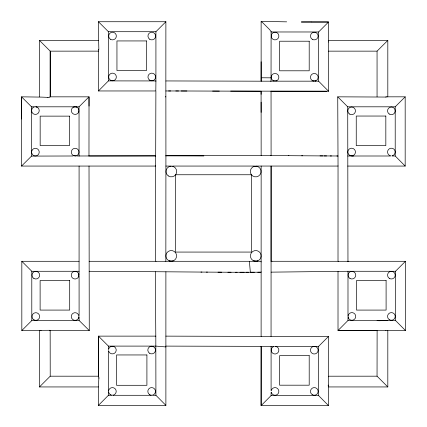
<?xml version="1.0" encoding="UTF-8"?>
<svg xmlns="http://www.w3.org/2000/svg" width="427" height="427" viewBox="0 0 427 427"><rect width="100%" height="100%" fill="white"/><g stroke="black" fill="none" stroke-linecap="round" stroke-linejoin="round"><path stroke-width="0.64" d="M21.547 119.016L21.547 96.833L41.302 97.11A19.941 11.134 2 0 0 41.761 97.126L47.584 97.356M31.523 153.01L31.523 156.09L73.102 155.994M31.523 151.163L31.539 111.735M31.539 109.275L31.539 106.809L21.537 96.822L21.547 166.066L155.647 166.06L155.658 165.633M98.445 386.942L39.465 386.942L39.465 330.53L21.825 330.53L21.825 261.297L79.08 261.297L79.091 166.066M49.025 97.308L50.205 96.838L50.21 51.144L39.455 40.384L98.445 40.394M89.019 106.077L89.024 96.838L50.205 96.838M49.852 330.381L50.162 330.509L50.221 376.192L98.445 376.203L98.445 336.129L155.796 336.129L155.807 336.684M155.684 156.357L155.679 155.796L88.368 155.972M155.919 81.157L155.919 31.705L165.895 21.718M165.884 346.105L165.884 271.796L155.327 271.716L155.796 336.156M165.201 261.303L165.847 261.297L165.916 155.764L261.639 155.476M261.121 61.755L261.11 81.194L165.852 80.938L165.884 21.729L98.445 21.729L98.658 42.22A20.266 9.837 88.6 0 1 98.69 42.684L98.829 48.667A17.075 13.765 88.5 0 1 98.845 49.265M271.033 346.377L261.159 346.361L261.116 405.634L328.555 405.634L328.411 386.045M261.116 336.327L261.735 336.407M261.484 81.194L261.143 81.189L261.132 22.236M261.132 271.668L261.116 336.401L165.884 336.134M261.132 271.492L261.137 262.098M261.137 261.954L261.132 255.938M261.132 255.346L261.148 166.055L256.515 166.055M271.086 31.603L271.092 35.308M273.728 81.173L271.044 81.178L271.092 36.637M270.499 336.407L271.06 336.401L271.092 166.05L338.04 166.066L338.013 261.297L271.092 261.281L271.092 166.05L261.159 166.055M338.035 166.066L338.04 165.462M385.682 330.333L338.013 330.53L348 320.453L347.989 317.805M347.989 315.809L347.989 271.273L351.731 271.273M348.758 261.297L347.909 261.297L405.453 261.297L405.453 330.53L387.812 330.53L387.812 386.942L377.046 376.182L377.116 330.514L338.013 330.53L338.013 271.375L271.097 272.143M155.684 156.501L155.658 165.356M155.647 166.034L155.348 261.297L89.158 261.297L89.019 166.06M76.075 106.809L79.043 106.809L89.029 96.822L88.976 155.962L155.679 155.972L155.887 90.962L98.445 90.962L98.445 51.133L98.792 49.948M155.919 81.311L155.818 90.561M203.871 155.972L165.911 155.775M79.08 271.198L79.075 261.367M98.818 378.669L98.429 386.942L98.445 405.356L165.884 405.356L165.884 346.11L261.094 346.361M165.857 81.039L165.916 155.972M89.158 261.308L89.264 330.53L50.194 330.525M261.127 272.202L257.759 272.234M271.092 31.982L318.59 31.977L318.59 81.173L315.291 81.173M385.319 97.052L337.736 96.833L347.722 106.819L347.962 261.297L338.83 261.303M31.635 109.846L31.625 111.298M31.635 151.388L31.625 152.839M78.915 111.335L78.926 109.883M78.862 275.901L78.867 274.454A3.838 3.838 0 0 0 73.086 271.892A3.838 3.838 0 0 0 72.782 278.217A3.838 3.838 0 0 0 78.787 276.216M78.862 317.272L78.936 316.53L78.627 318.03M271.257 35.302L271.252 36.754M328.4 41.424L328.55 40.485M271.097 31.529L269.624 29.612A12.431 1.324 45.7 0 0 269.229 29.217L262.984 22.973A11.497 1.228 45.7 0 0 262.408 22.401L261.137 21.35L261.116 22.007M31.865 109.088L31.561 110.593L31.838 112.023M31.865 150.63L31.561 152.135L31.838 153.565M78.685 112.093L78.99 110.593L78.712 109.163M78.627 276.659L78.936 275.159L78.659 273.728M271.492 34.544L271.188 36.044L271.465 37.475M328.326 376.779L328.342 385.031M328.395 376.555L328.555 376.198M98.44 51.133L50.215 51.149L50.215 96.833M98.434 90.967L108.426 80.884L108.415 31.705L98.429 21.718M98.434 405.367L108.426 395.285L108.415 392.221M271.092 392.493L271.092 395.567L261.105 405.645L261.137 346.361M50.21 376.203L39.455 386.953M311.694 22.007L328.555 22.007L328.555 40.394L387.812 40.394L377.073 51.128M21.537 166.076L31.534 156.079M318.579 31.993L328.571 21.991L301.286 21.991M21.809 330.541L31.811 320.544M395.199 106.819L405.191 96.822L387.812 96.833L387.812 40.394M328.571 405.645L318.579 395.557L318.59 346.377L328.571 336.391L271.081 336.401M395.477 271.284L405.463 261.287M39.487 330.541L40.48 330.381M387.801 96.822L386.777 96.982M73.722 107.033L75.894 106.83M276.456 80.852L274.278 81.055M315.724 80.852L313.551 81.055M253.681 166.53L256.195 166.167M173.261 260.876L170.741 261.239M257.764 260.876L255.245 261.239M312.863 346.607L315.035 346.404M275.73 81.066L273.52 80.826M315.003 81.066L312.794 80.826M75.862 155.903L73.652 155.663L75.152 155.967L76.582 155.69A3.838 3.838 0 0 0 78.21 149.813A3.838 3.838 0 0 0 72.099 149.813A3.838 3.838 0 0 0 73.743 155.7M254.689 166.236L256.723 166.242M172.246 261.169L170.213 261.164M74.447 106.819L76.652 107.06M313.583 346.393L315.793 346.633M41.109 330.338L41.323 330.327A24.323 11.315 -1.4 0 1 41.931 330.333L49.58 330.295M386.141 97.025L385.928 97.03A26.282 11.785 -1.4 0 1 385.319 97.036M255.191 166.162L257.785 166.573M171.745 261.239L169.151 260.833M256.248 261.239L254.722 261.164M338.024 271.375L347.962 271.273M271.044 81.178L270.515 81.189M165.863 261.297L170.448 261.297M288.876 155.684L270.537 155.545M260.379 272.212L246.011 272.271M254.391 272.25L250.345 272.266L249.384 261.308M301.483 21.991L311.464 21.969M270.472 81.189L261.687 81.194M76.668 155.983L79.555 155.983M88.234 155.972L79.764 155.983M108.415 31.705L155.919 31.705M108.415 80.895L155.919 80.938M276.37 81.173L313.311 81.173M165.863 90.962L170.693 90.962M326.596 91.239L230.66 91.106M271.092 91.234L328.555 91.239L328.32 42.871A24.921 11.993 -88.6 0 1 328.363 42.268M165.244 96.833L165.868 96.833M31.539 106.809L34.512 106.809M36.29 106.809L74.293 106.809M347.711 106.809L395.21 106.809L395.21 155.999L391.943 155.999M353.519 155.999L351.704 155.999M347.711 155.999L390.641 155.999M165.884 166.066L171.174 166.066M172.497 166.066L254.529 166.055M347.733 166.066L405.175 166.066L405.175 96.833M164.961 261.303L156.261 261.303M172.407 261.297L254.524 261.297M256.723 261.297L261.132 261.297M271.092 261.281L271.988 261.281M352.088 271.273L395.487 271.273L395.487 320.463L347.989 320.463M21.809 261.287L31.811 271.284L79.08 271.273L79.08 274.347M248.439 272.266L235.549 272.261M262.066 336.407L270.222 336.412M273.878 346.377L271.092 346.377L271.092 390.652M275.97 346.377L312.537 346.377M315.564 346.377L318.59 346.377M377.046 376.182L328.555 376.203L328.555 336.401M328.555 386.942L387.812 386.942M108.415 395.295L111.388 395.295M113.166 395.295L151.169 395.295M152.951 395.295L155.919 395.295L165.895 405.367M271.092 395.567L318.59 395.567M261.356 77.762L270.819 77.831M168.553 90.962L178.55 90.972M175.78 90.967L186.893 90.994M261.1 91.234L181.187 90.978M338.702 261.303L338.024 261.297M156.095 261.303L155.369 261.297M239.926 272.266L244.212 272.271M89.174 271.294L155.311 271.716M227.895 272.234L237.172 272.261M212.582 91.084L219.313 91.111M261.778 155.476L270.392 155.545M324.061 155.914L331.544 155.956M330.199 155.946L337.997 155.983L338.008 156.586M336.866 155.978L337.997 156.015L337.736 96.833M218.01 272.18L231.06 272.245M288.385 155.679L302.567 155.78M301.708 155.775L322.769 155.908M320.02 155.892L326.586 155.93M206.401 272.106L221.672 272.202M200.994 272.068L207.458 272.116M165.884 271.802L201.923 272.074M286.666 21.841L261.228 21.366M387.817 320.453L378.93 320.746L377.052 320.453M79.064 155.978L79.043 111.725M271.049 91.165L271.092 155.551M165.895 346.937L155.908 346.1L108.415 346.1L108.415 349.174M36.14 106.83L35.398 106.755L36.898 107.06M275.767 346.404L275.025 346.329L276.525 346.633M387.801 330.541L386.937 330.407A3.437 1.126 1.7 0 0 386.483 330.322M253.659 260.833L256.75 261.169A5.37 5.37 0 0 0 260.24 252.928A5.37 5.37 0 0 0 251.279 252.928A5.37 5.37 0 0 0 254.78 261.175M377.057 96.822L377.062 51.144L328.566 51.149M39.465 96.838L39.465 40.394M79.086 320.453L89.275 330.541M108.431 346.116L98.429 336.113L98.445 376.198M395.199 155.988L405.191 166.076M318.579 81.157L328.571 91.25M395.477 320.453L405.463 330.541M98.445 376.214L98.781 377.383M348.32 317.869L348.048 316.439L348.112 317.144M155.807 336.764L155.919 395.295M338.035 165.132L338.008 156.917M261.073 91.335L261.121 112.392M261.11 91.234L261.11 94.346M261.116 102.149L261.148 155.471M79.086 276.194L79.096 315.542M79.096 317.389L79.102 320.463L31.795 320.554L31.795 271.273M108.415 351.021L108.415 390.988M79.043 106.809L79.043 109.269M31.71 151.078A3.838 3.838 0 0 1 37.613 149.002A3.838 3.838 0 0 1 37.613 155.263A3.838 3.838 0 0 1 31.71 153.186M390.326 155.716A3.838 3.838 0 0 1 388.324 149.712A3.838 3.838 0 0 1 394.649 150.016A3.838 3.838 0 0 1 392.082 155.802M348.112 315.74A3.838 3.838 0 0 1 353.898 313.172A3.838 3.838 0 0 1 354.196 319.497A3.838 3.838 0 0 1 348.192 317.496M36.45 106.905A3.838 3.838 0 0 1 38.11 113.304A3.838 3.838 0 0 1 31.71 111.644M31.71 109.536A3.838 3.838 0 0 1 34.341 106.905M78.84 111.644A3.838 3.838 0 0 1 72.441 113.304A3.838 3.838 0 0 1 74.095 106.905M76.209 106.905A3.838 3.838 0 0 1 78.84 109.536M108.613 349.355A3.838 3.838 0 0 1 114.5 346.857A3.838 3.838 0 0 1 114.5 353.257A3.838 3.838 0 0 1 108.613 350.754M271.337 390.363A3.838 3.838 0 0 1 277.342 388.362A3.838 3.838 0 0 1 277.038 394.681A3.838 3.838 0 0 1 271.252 392.119M315.35 346.478A3.838 3.838 0 0 1 317.421 352.382A3.838 3.838 0 0 1 311.166 352.382A3.838 3.838 0 0 1 313.237 346.478M276.077 346.478A3.838 3.838 0 0 1 278.078 352.483A3.838 3.838 0 0 1 271.759 352.179A3.838 3.838 0 0 1 274.326 346.393M313.237 80.981A3.838 3.838 0 0 1 311.166 75.077A3.838 3.838 0 0 1 317.421 75.077A3.838 3.838 0 0 1 315.35 80.981M273.969 80.981A3.838 3.838 0 0 1 271.892 75.077A3.838 3.838 0 0 1 278.153 75.077A3.838 3.838 0 0 1 276.077 80.981M271.252 35.345A3.838 3.838 0 0 1 277.038 32.778A3.838 3.838 0 0 1 277.342 39.103A3.838 3.838 0 0 1 271.337 37.101M78.787 317.581A3.838 3.838 0 0 1 72.782 319.583A3.838 3.838 0 0 1 73.086 313.263A3.838 3.838 0 0 1 78.872 315.831M256.659 166.231A5.37 5.37 0 0 1 260.16 174.478A5.37 5.37 0 0 1 251.204 174.478A5.37 5.37 0 0 1 254.705 166.231M170.277 261.175A5.37 5.37 0 0 1 166.776 252.928A5.37 5.37 0 0 1 175.732 252.928A5.37 5.37 0 0 1 172.23 261.175M47.584 97.463A15.121 13.584 2.3 0 0 48.326 97.479A3.87 3.453 2.3 0 0 49.046 97.415M385.672 330.503A14.347 6.026 1.3 0 1 386.254 330.53M328.347 376.827A1.212 0.278 -79.1 0 1 328.406 376.619M328.267 385.41A9.197 4.516 88.6 0 1 328.251 385.037M328.272 386.136A4.249 1.649 88.1 0 1 328.214 385.421M98.899 377.367A8.647 6.843 -88.5 0 1 98.904 378.674M40.565 330.541A4.943 1.591 -2.1 0 1 41.136 330.503M49.644 330.263A1.222 0.358 8.1 0 1 49.938 330.359M98.733 49.26A4.878 3.646 89.1 0 1 98.696 49.932M328.528 42.076A5.012 1.687 -87.8 0 1 328.566 41.504M386.697 96.822A5.145 1.628 -2.1 0 1 386.12 96.854M146.53 40.939L116.95 40.939L116.95 70.519L146.53 70.519L146.53 40.939M309.201 41.216L279.626 41.216L279.626 70.797L309.201 70.797L309.201 41.216M385.827 116.043L356.246 116.043L356.246 145.623L385.827 145.623L385.827 116.043M69.569 116.133L40.165 116.133L40.165 145.538L69.569 145.538L69.569 116.133M251.455 174.755L175.582 174.755L175.582 252.069L251.455 252.069L251.455 174.755M69.697 280.507L40.117 280.507L40.117 310.087L69.697 310.087L69.697 280.507M386.099 280.507L356.518 280.507L356.518 310.087L386.099 310.087L386.099 280.507M146.909 354.954L116.571 354.954L116.571 385.298L146.909 385.298L146.909 354.954M309.201 355.611L279.626 355.611L279.626 385.191L309.201 385.191L309.201 355.611M389.173 113.993A3.838 3.838 0 0 0 395.205 111.201A3.838 3.838 0 0 0 389.771 107.374A3.838 3.838 0 0 0 389.173 113.993M349.419 113.993A3.838 3.838 0 0 0 355.445 111.201A3.838 3.838 0 0 0 350.017 107.374A3.838 3.838 0 0 0 349.419 113.993M349.419 155.166A3.838 3.838 0 0 0 355.445 152.375A3.838 3.838 0 0 0 350.017 148.548A3.838 3.838 0 0 0 349.419 155.166M389.467 278.473A3.838 3.838 0 0 0 395.221 275.153A3.838 3.838 0 0 0 389.467 271.828A3.838 3.838 0 0 0 389.467 278.473M389.173 319.577A3.838 3.838 0 0 0 395.205 316.786A3.838 3.838 0 0 0 389.771 312.959A3.838 3.838 0 0 0 389.173 319.577M350.001 278.473A3.838 3.838 0 0 0 355.755 275.153A3.838 3.838 0 0 0 350.001 271.828A3.838 3.838 0 0 0 350.001 278.473M110.177 394.553A3.838 3.838 0 0 0 116.203 391.762A3.838 3.838 0 0 0 110.769 387.94A3.838 3.838 0 0 0 110.177 394.553M312.377 394.74A3.838 3.838 0 0 0 318.131 391.42A3.838 3.838 0 0 0 312.377 388.095A3.838 3.838 0 0 0 312.377 394.74M312.377 39.364A3.838 3.838 0 0 0 318.131 36.044A3.838 3.838 0 0 0 312.377 32.724A3.838 3.838 0 0 0 312.377 39.364M110.598 39.364A3.838 3.838 0 0 0 116.352 36.044A3.838 3.838 0 0 0 110.598 32.724A3.838 3.838 0 0 0 110.598 39.364M110.598 80.292A3.838 3.838 0 0 0 116.352 76.967A3.838 3.838 0 0 0 110.598 73.647A3.838 3.838 0 0 0 110.598 80.292M33.909 319.85A3.838 3.838 0 0 0 39.663 316.53A3.838 3.838 0 0 0 33.909 313.204A3.838 3.838 0 0 0 33.909 319.85M33.909 278.484A3.838 3.838 0 0 0 39.663 275.159A3.838 3.838 0 0 0 33.909 271.839A3.838 3.838 0 0 0 33.909 278.484M149.578 80.105A3.838 3.838 0 0 0 155.609 77.314A3.838 3.838 0 0 0 150.176 73.487A3.838 3.838 0 0 0 149.578 80.105M149.445 394.553A3.838 3.838 0 0 0 155.476 391.762A3.838 3.838 0 0 0 150.042 387.94A3.838 3.838 0 0 0 149.445 394.553M149.578 39.183A3.838 3.838 0 0 0 155.609 36.391A3.838 3.838 0 0 0 150.176 32.564A3.838 3.838 0 0 0 149.578 39.183M149.445 353.193A3.838 3.838 0 0 0 155.476 350.402A3.838 3.838 0 0 0 150.042 346.575A3.838 3.838 0 0 0 149.445 353.193M168.259 175.903A5.37 5.37 0 0 0 176.698 171.996A5.37 5.37 0 0 0 169.092 166.637A5.37 5.37 0 0 0 168.259 175.903"/></g></svg>
